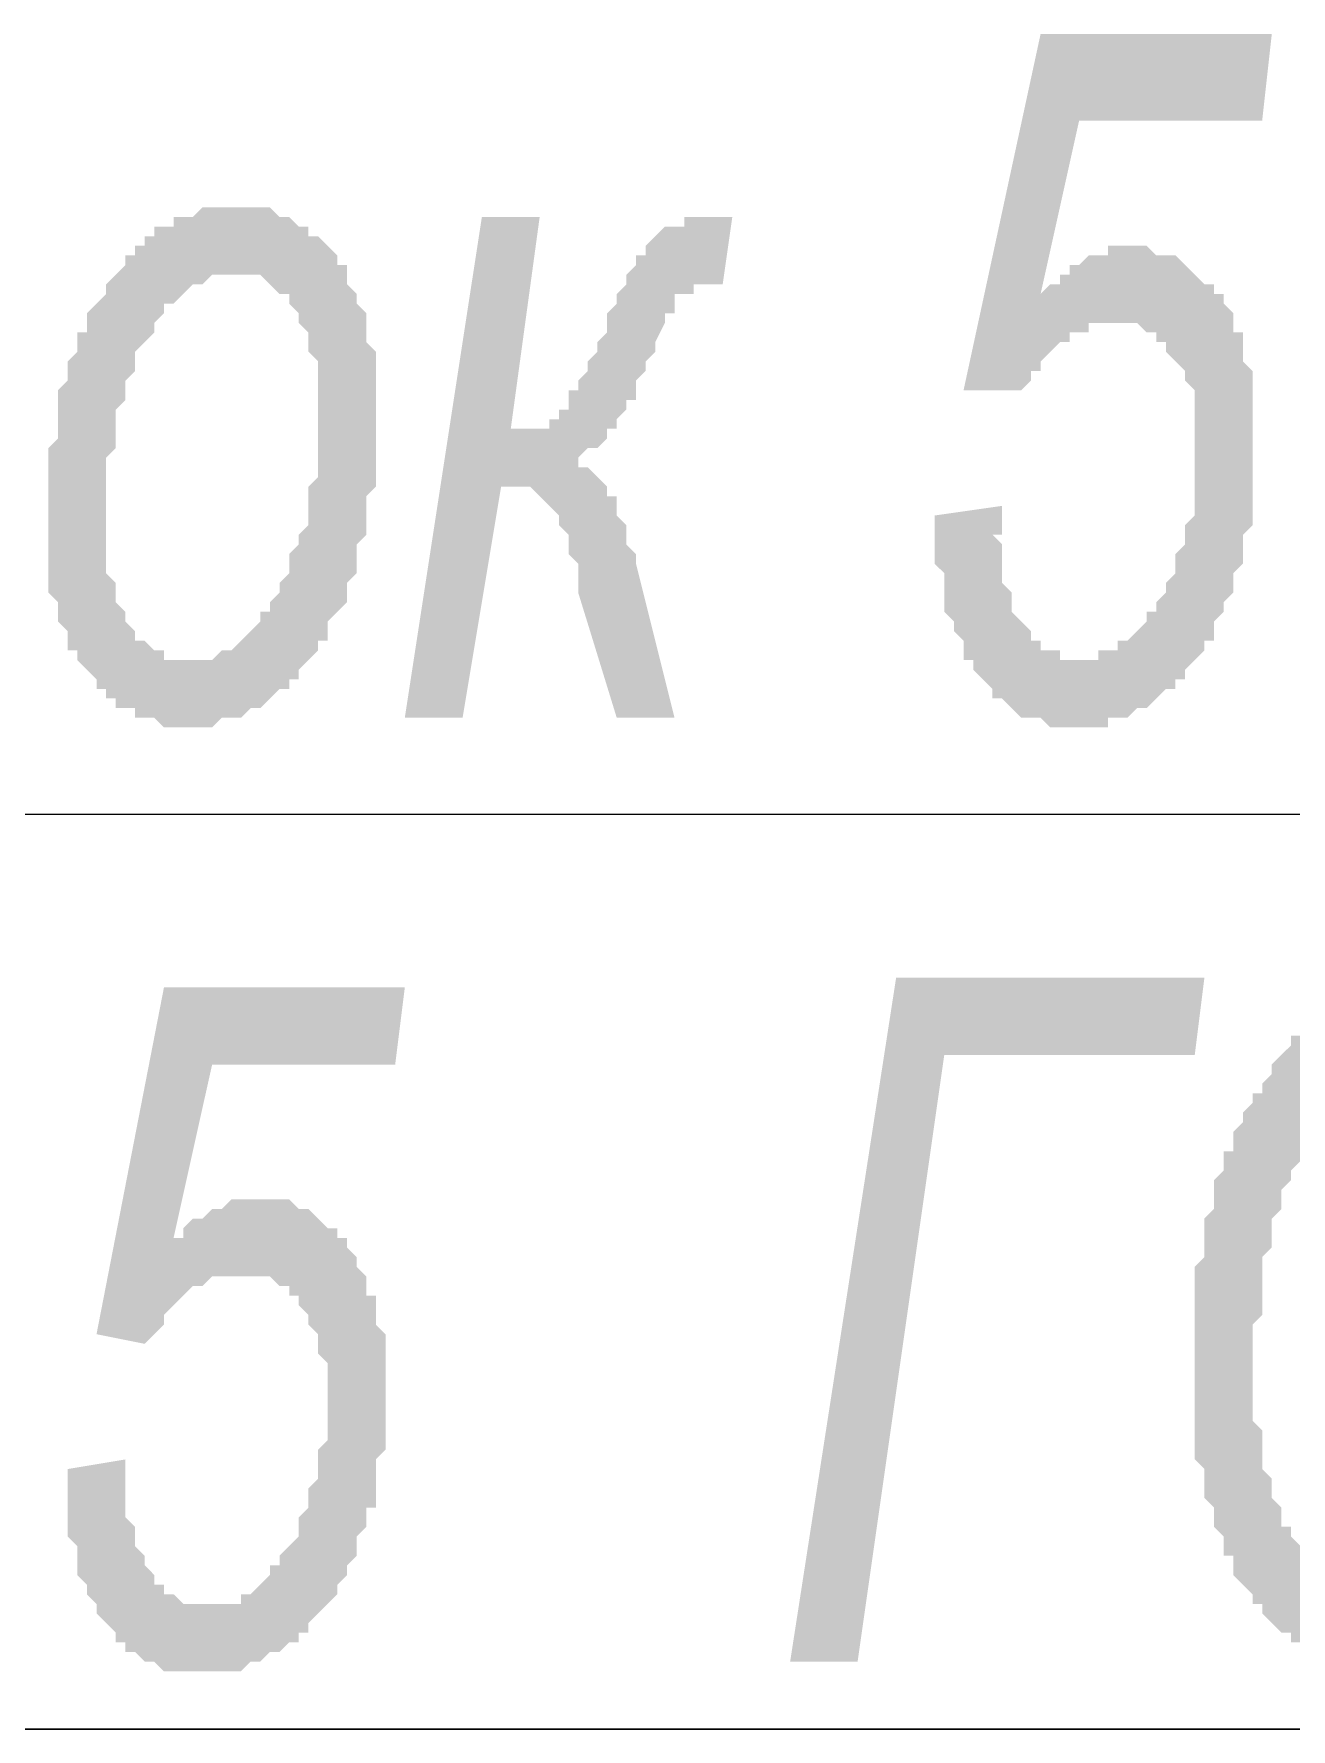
# Model space of a CAD drawing. Header units: millimetres. Extents: x 1372 to 666090, y 1285 to 31551.
# Drawn here: x 628302 to 628847, y 24317 to 25051 of the extents above; entities that cross this region are included whole.
import ezdxf

# ---------------------------------------------------------------- set-up
doc = ezdxf.new("R2010")
doc.units = ezdxf.units.MM
doc.layers.add('PDF _0', color=7, linetype='Continuous')
doc.layers.add('PDF _75-АЗ Штамп', color=7, linetype='Continuous')

msp = doc.modelspace()

# ---------------------------------------------------------------- hatches: boundary and pattern name
at = {"layer": 'PDF _75-АЗ Штамп', "transparency": 33554559}
for points in [[(628692.48, 24842.37), (628721.68, 24846.54), (628721.68, 24838.2), (628721.68, 24834.03), (628717.51, 24834.03), (628721.68, 24829.85), (628721.68, 24825.68), (628721.68, 24821.51), (628721.68, 24817.34), (628721.68, 24817.34), (628721.68, 24813.17), (628725.85, 24809), (628725.85, 24804.83), (628725.85, 24800.65), (628730.03, 24796.48), (628730.03, 24796.48), (628734.2, 24792.31), (628734.2, 24788.14), (628738.37, 24788.14), (628738.37, 24783.97), (628742.54, 24783.97), (628746.71, 24783.97), (628746.71, 24779.8), (628750.88, 24779.8), (628755.05, 24779.8), (628755.05, 24779.8), (628755.05, 24779.8), (628759.23, 24779.8), (628763.4, 24779.8), (628763.4, 24783.97), (628767.57, 24783.97), (628771.74, 24783.97), (628771.74, 24788.14), (628775.91, 24788.14), (628780.08, 24792.31), (628780.08, 24792.31), (628780.08, 24792.31), (628784.25, 24796.48), (628784.25, 24800.65), (628788.43, 24800.65), (628788.43, 24804.83), (628792.6, 24809), (628792.6, 24809), (628792.6, 24813.17), (628796.77, 24817.34), (628796.77, 24821.51), (628796.77, 24825.68), (628796.77, 24825.68), (628800.94, 24829.85), (628800.94, 24834.03), (628800.94, 24838.2), (628805.11, 24842.37), (628805.11, 24846.54), (628805.11, 24850.71), (628805.11, 24854.88), (628805.11, 24859.05), (628805.11, 24863.22), (628805.11, 24867.4), (628805.11, 24871.57), (628805.11, 24871.57), (628805.11, 24875.74), (628805.11, 24879.91), (628805.11, 24884.08), (628805.11, 24888.25), (628805.11, 24892.42), (628805.11, 24896.6), (628800.94, 24900.77), (628800.94, 24900.77), (628800.94, 24904.94), (628796.77, 24909.11), (628796.77, 24909.11), (628792.6, 24913.28), (628792.6, 24917.45), (628788.43, 24917.45), (628788.43, 24921.62), (628784.25, 24921.62), (628784.25, 24921.62), (628780.08, 24925.8), (628775.91, 24925.8), (628775.91, 24925.8), (628771.74, 24925.8), (628767.57, 24925.8), (628767.57, 24925.8), (628763.4, 24925.8), (628759.23, 24925.8), (628759.23, 24921.62), (628755.05, 24921.62), (628750.88, 24921.62), (628750.88, 24917.45), (628746.71, 24917.45), (628746.71, 24917.45), (628742.54, 24913.28), (628742.54, 24913.28), (628738.37, 24909.11), (628738.37, 24904.94), (628734.2, 24904.94), (628734.2, 24900.77), (628730.03, 24896.6), (628730.03, 24896.6), (628705, 24896.6), (628738.37, 25050.94), (628838.48, 25050.94), (628834.31, 25013.39), (628755.05, 25013.39), (628738.37, 24938.31), (628742.54, 24942.48), (628746.71, 24942.48), (628746.71, 24946.65), (628750.88, 24946.65), (628750.88, 24950.82), (628755.05, 24950.82), (628759.23, 24955), (628759.23, 24955), (628759.23, 24955), (628763.4, 24955), (628767.57, 24955), (628767.57, 24959.17), (628771.74, 24959.17), (628775.91, 24959.17), (628775.91, 24959.17), (628780.08, 24959.17), (628784.25, 24959.17), (628784.25, 24959.17), (628788.43, 24955), (628792.6, 24955), (628792.6, 24955), (628796.77, 24955), (628800.94, 24950.82), (628800.94, 24950.82), (628805.11, 24946.65), (628805.11, 24946.65), (628809.28, 24942.48), (628813.45, 24942.48), (628813.45, 24938.31), (628817.63, 24938.31), (628817.63, 24934.14), (628817.63, 24934.14), (628821.8, 24929.97), (628821.8, 24925.8), (628821.8, 24921.62), (628825.97, 24921.62), (628825.97, 24917.45), (628825.97, 24913.28), (628825.97, 24909.11), (628830.14, 24904.94), (628830.14, 24900.77), (628830.14, 24896.6), (628830.14, 24892.42), (628830.14, 24888.25), (628830.14, 24884.08), (628830.14, 24879.91), (628830.14, 24875.74), (628830.14, 24875.74), (628830.14, 24871.57), (628830.14, 24867.4), (628830.14, 24863.22), (628830.14, 24859.05), (628830.14, 24854.88), (628830.14, 24850.71), (628830.14, 24846.54), (628830.14, 24842.37), (628830.14, 24838.2), (628825.97, 24834.03), (628825.97, 24829.85), (628825.97, 24825.68), (628825.97, 24821.51), (628821.8, 24817.34), (628821.8, 24813.17), (628821.8, 24809), (628821.8, 24809), (628817.63, 24804.83), (628817.63, 24800.65), (628813.45, 24796.48), (628813.45, 24792.31), (628813.45, 24788.14), (628809.28, 24788.14), (628809.28, 24783.97), (628805.11, 24779.8), (628805.11, 24779.8), (628800.94, 24775.63), (628800.94, 24771.45), (628796.77, 24771.45), (628796.77, 24767.28), (628792.6, 24767.28), (628788.43, 24763.11), (628788.43, 24763.11), (628784.25, 24758.94), (628780.08, 24758.94), (628780.08, 24758.94), (628775.91, 24754.77), (628775.91, 24754.77), (628771.74, 24754.77), (628767.57, 24754.77), (628767.57, 24750.6), (628763.4, 24750.6), (628759.23, 24750.6), (628759.23, 24750.6), (628755.05, 24750.6), (628750.88, 24750.6), (628750.88, 24750.6), (628746.71, 24750.6), (628742.54, 24750.6), (628742.54, 24750.6), (628738.37, 24754.77), (628734.2, 24754.77), (628734.2, 24754.77), (628730.03, 24754.77), (628725.85, 24758.94), (628725.85, 24758.94), (628721.68, 24763.11), (628721.68, 24763.11), (628717.51, 24763.11), (628717.51, 24767.28), (628713.34, 24771.45), (628713.34, 24771.45), (628709.17, 24775.63), (628709.17, 24779.8), (628705, 24779.8), (628705, 24783.97), (628705, 24788.14), (628700.83, 24792.31), (628700.83, 24792.31), (628700.83, 24796.48), (628696.66, 24800.65), (628696.66, 24804.83), (628696.66, 24809), (628696.66, 24813.17), (628696.66, 24817.34), (628692.48, 24821.51), (628692.48, 24825.68), (628692.48, 24829.85), (628692.48, 24834.03), (628692.48, 24834.03), (628692.48, 24838.2), (628692.48, 24842.37)], [(628496.43, 24971.68), (628521.46, 24971.68), (628508.94, 24879.91), (628513.11, 24879.91), (628517.29, 24879.91), (628517.29, 24879.91), (628521.46, 24879.91), (628525.63, 24879.91), (628525.63, 24884.08), (628529.8, 24884.08), (628529.8, 24888.25), (628529.8, 24888.25), (628533.97, 24888.25), (628533.97, 24892.42), (628533.97, 24896.6), (628538.14, 24896.6), (628538.14, 24900.77), (628542.31, 24904.94), (628542.31, 24909.11), (628546.49, 24913.28), (628546.49, 24917.45), (628550.66, 24921.62), (628550.66, 24921.62), (628550.66, 24929.97), (628554.83, 24934.14), (628554.83, 24938.31), (628559, 24942.48), (628559, 24942.48), (628559, 24946.65), (628563.17, 24950.82), (628563.17, 24955), (628567.34, 24955), (628567.34, 24959.17), (628567.34, 24959.17), (628571.51, 24963.34), (628571.51, 24963.34), (628571.51, 24963.34), (628575.68, 24967.51), (628575.68, 24967.51), (628579.86, 24967.51), (628584.03, 24967.51), (628584.03, 24971.68), (628588.2, 24971.68), (628592.37, 24971.68), (628596.54, 24971.68), (628604.88, 24971.68), (628600.71, 24942.48), (628596.54, 24942.48), (628592.37, 24942.48), (628588.2, 24942.48), (628588.2, 24938.31), (628584.03, 24938.31), (628584.03, 24938.31), (628579.86, 24938.31), (628579.86, 24934.14), (628579.86, 24929.97), (628575.68, 24929.97), (628575.68, 24925.8), (628571.51, 24917.45), (628571.51, 24917.45), (628571.51, 24913.28), (628567.34, 24909.11), (628567.34, 24904.94), (628563.17, 24900.77), (628563.17, 24896.6), (628563.17, 24892.42), (628559, 24892.42), (628559, 24888.25), (628554.83, 24884.08), (628554.83, 24884.08), (628554.83, 24884.08), (628554.83, 24879.91), (628550.66, 24879.91), (628550.66, 24875.74), (628546.49, 24871.57), (628542.31, 24871.57), (628542.31, 24871.57), (628538.14, 24867.4), (628538.14, 24867.4), (628538.14, 24863.22), (628542.31, 24863.22), (628546.49, 24859.05), (628546.49, 24859.05), (628550.66, 24854.88), (628550.66, 24854.88), (628550.66, 24850.71), (628554.83, 24850.71), (628554.83, 24846.54), (628554.83, 24842.37), (628559, 24838.2), (628559, 24834.03), (628559, 24829.85), (628563.17, 24825.68), (628563.17, 24821.51), (628563.17, 24821.51), (628579.86, 24754.77), (628554.83, 24754.77), (628538.14, 24809), (628538.14, 24813.17), (628538.14, 24821.51), (628533.97, 24825.68), (628533.97, 24829.85), (628533.97, 24834.03), (628529.8, 24838.2), (628529.8, 24838.2), (628529.8, 24842.37), (628525.63, 24846.54), (628525.63, 24846.54), (628525.63, 24846.54), (628521.46, 24850.71), (628521.46, 24850.71), (628517.29, 24854.88), (628517.29, 24854.88), (628513.11, 24854.88), (628508.94, 24854.88), (628504.77, 24854.88), (628504.77, 24854.88), (628488.09, 24754.77), (628463.06, 24754.77)], [(628675.8, 24642.14), (628809.28, 24642.14), (628805.11, 24608.77), (628696.66, 24608.77), (628659.11, 24345.97), (628629.91, 24345.97)], [(628317.06, 24429.4), (628342.09, 24433.57), (628342.09, 24429.4), (628342.09, 24425.23), (628342.09, 24425.23), (628342.09, 24421.06), (628342.09, 24416.89), (628342.09, 24412.71), (628342.09, 24408.54), (628346.26, 24404.37), (628346.26, 24400.2), (628346.26, 24396.03), (628350.43, 24391.86), (628350.43, 24391.86), (628350.43, 24387.69), (628354.6, 24383.51), (628354.6, 24379.34), (628358.77, 24379.34), (628358.77, 24375.17), (628362.94, 24375.17), (628367.12, 24371), (628367.12, 24371), (628371.29, 24371), (628371.29, 24371), (628375.46, 24371), (628375.46, 24371), (628379.63, 24371), (628383.8, 24371), (628383.8, 24371), (628387.97, 24371), (628392.14, 24371), (628392.14, 24375.17), (628396.31, 24375.17), (628400.49, 24379.34), (628400.49, 24379.34), (628400.49, 24379.34), (628404.66, 24383.51), (628404.66, 24387.69), (628408.83, 24387.69), (628408.83, 24391.86), (628413, 24396.03), (628413, 24396.03), (628417.17, 24400.2), (628417.17, 24404.37), (628417.17, 24408.54), (628421.34, 24412.71), (628421.34, 24416.89), (628421.34, 24416.89), (628421.34, 24421.06), (628425.51, 24425.23), (628425.51, 24425.23), (628425.51, 24429.4), (628425.51, 24433.57), (628425.51, 24437.74), (628429.69, 24441.91), (628429.69, 24446.09), (628429.69, 24450.26), (628429.69, 24454.43), (628429.69, 24458.6), (628429.69, 24458.6), (628429.69, 24462.77), (628429.69, 24466.94), (628429.69, 24471.11), (628429.69, 24475.29), (628425.51, 24479.46), (628425.51, 24483.63), (628425.51, 24487.8), (628421.34, 24491.97), (628421.34, 24496.14), (628421.34, 24496.14), (628417.17, 24500.31), (628417.17, 24504.49), (628413, 24504.49), (628413, 24508.66), (628408.83, 24508.66), (628408.83, 24508.66), (628404.66, 24512.83), (628400.49, 24512.83), (628400.49, 24512.83), (628396.31, 24512.83), (628392.14, 24512.83), (628392.14, 24512.83), (628387.97, 24512.83), (628387.97, 24512.83), (628383.8, 24512.83), (628379.63, 24512.83), (628379.63, 24512.83), (628375.46, 24508.66), (628371.29, 24508.66), (628371.29, 24508.66), (628367.12, 24504.49), (628367.12, 24504.49), (628362.94, 24500.31), (628362.94, 24500.31), (628358.77, 24496.14), (628358.77, 24491.97), (628354.6, 24487.8), (628354.6, 24487.8), (628350.43, 24483.63), (628329.57, 24487.8), (628358.77, 24637.97), (628463.06, 24637.97), (628458.89, 24604.6), (628379.63, 24604.6), (628362.94, 24529.51), (628367.12, 24529.51), (628367.12, 24533.68), (628371.29, 24537.86), (628371.29, 24537.86), (628375.46, 24537.86), (628379.63, 24542.03), (628379.63, 24542.03), (628379.63, 24542.03), (628383.8, 24542.03), (628387.97, 24546.2), (628387.97, 24546.2), (628392.14, 24546.2), (628396.31, 24546.2), (628396.31, 24546.2), (628400.49, 24546.2), (628404.66, 24546.2), (628404.66, 24546.2), (628408.83, 24546.2), (628413, 24546.2), (628413, 24546.2), (628417.17, 24542.03), (628421.34, 24542.03), (628421.34, 24542.03), (628425.51, 24537.86), (628425.51, 24537.86), (628429.69, 24533.68), (628433.86, 24533.68), (628433.86, 24529.51), (628438.03, 24529.51), (628438.03, 24525.34), (628438.03, 24525.34), (628442.2, 24521.17), (628442.2, 24521.17), (628442.2, 24517), (628446.37, 24512.83), (628446.37, 24508.66), (628446.37, 24504.49), (628450.54, 24504.49), (628450.54, 24500.31), (628450.54, 24496.14), (628450.54, 24491.97), (628454.71, 24487.8), (628454.71, 24483.63), (628454.71, 24479.46), (628454.71, 24475.29), (628454.71, 24471.11), (628454.71, 24466.94), (628454.71, 24462.77), (628454.71, 24458.6), (628454.71, 24454.43), (628454.71, 24450.26), (628454.71, 24446.09), (628454.71, 24441.91), (628454.71, 24437.74), (628450.54, 24433.57), (628450.54, 24429.4), (628450.54, 24425.23), (628450.54, 24421.06), (628450.54, 24416.89), (628450.54, 24412.71), (628446.37, 24412.71), (628446.37, 24408.54), (628446.37, 24404.37), (628442.2, 24400.2), (628442.2, 24396.03), (628442.2, 24391.86), (628438.03, 24387.69), (628438.03, 24387.69), (628438.03, 24383.51), (628433.86, 24379.34), (628433.86, 24375.17), (628429.69, 24371), (628429.69, 24371), (628425.51, 24366.83), (628425.51, 24366.83), (628421.34, 24362.66), (628421.34, 24358.49), (628417.17, 24358.49), (628417.17, 24354.31), (628413, 24354.31), (628408.83, 24350.14), (628408.83, 24350.14), (628404.66, 24350.14), (628400.49, 24345.97), (628400.49, 24345.97), (628396.31, 24345.97), (628392.14, 24341.8), (628392.14, 24341.8), (628387.97, 24341.8), (628383.8, 24341.8), (628383.8, 24341.8), (628379.63, 24341.8), (628375.46, 24341.8), (628375.46, 24341.8), (628371.29, 24341.8), (628371.29, 24341.8), (628367.12, 24341.8), (628362.94, 24341.8), (628358.77, 24341.8), (628358.77, 24341.8), (628354.6, 24345.97), (628354.6, 24345.97), (628350.43, 24345.97), (628346.26, 24350.14), (628346.26, 24350.14), (628342.09, 24350.14), (628342.09, 24354.31), (628337.92, 24354.31), (628337.92, 24358.49), (628333.74, 24362.66), (628333.74, 24362.66), (628329.57, 24366.83), (628329.57, 24371), (628325.4, 24375.17), (628325.4, 24375.17), (628325.4, 24379.34), (628321.23, 24383.51), (628321.23, 24387.69), (628321.23, 24391.86), (628321.23, 24396.03), (628317.06, 24400.2), (628317.06, 24404.37), (628317.06, 24408.54), (628317.06, 24412.71), (628317.06, 24416.89), (628317.06, 24421.06), (628317.06, 24421.06), (628317.06, 24425.23), (628317.06, 24429.4), (628317.06, 24429.4)]]:
    msp.add_hatch(color=256, dxfattribs=at).paths.add_polyline_path(points)
h = msp.add_hatch(color=256, dxfattribs=at)
h.paths.add_polyline_path([(628308.72, 24838.2), (628308.72, 24842.37), (628308.72, 24846.54), (628308.72, 24850.71), (628308.72, 24854.88), (628308.72, 24859.05), (628308.72, 24863.22), (628308.72, 24867.4), (628308.72, 24871.57), (628312.89, 24875.74), (628312.89, 24879.91), (628312.89, 24884.08), (628312.89, 24888.25), (628312.89, 24892.42), (628312.89, 24896.6), (628317.06, 24900.77), (628317.06, 24900.77), (628317.06, 24904.94), (628317.06, 24909.11), (628321.23, 24913.28), (628321.23, 24917.45), (628321.23, 24921.62), (628325.4, 24921.62), (628325.4, 24925.8), (628325.4, 24929.97), (628329.57, 24934.14), (628329.57, 24934.14), (628333.74, 24938.31), (628333.74, 24942.48), (628337.92, 24946.65), (628337.92, 24946.65), (628342.09, 24950.82), (628342.09, 24955), (628346.26, 24955), (628346.26, 24959.17), (628350.43, 24959.17), (628350.43, 24963.34), (628354.6, 24963.34), (628354.6, 24967.51), (628358.77, 24967.51), (628362.94, 24967.51), (628362.94, 24971.68), (628367.12, 24971.68), (628367.12, 24971.68), (628371.29, 24971.68), (628375.46, 24975.85), (628375.46, 24975.85), (628379.63, 24975.85), (628383.8, 24975.85), (628387.97, 24975.85), (628387.97, 24975.85), (628392.14, 24975.85), (628392.14, 24975.85), (628396.31, 24975.85), (628400.49, 24975.85), (628400.49, 24975.85), (628404.66, 24975.85), (628408.83, 24971.68), (628408.83, 24971.68), (628413, 24971.68), (628417.17, 24967.51), (628417.17, 24967.51), (628421.34, 24967.51), (628421.34, 24963.34), (628425.51, 24963.34), (628429.69, 24959.17), (628429.69, 24959.17), (628433.86, 24955), (628433.86, 24950.82), (628433.86, 24950.82), (628438.03, 24950.82), (628438.03, 24946.65), (628438.03, 24942.48), (628442.2, 24938.31), (628442.2, 24938.31), (628442.2, 24934.14), (628446.37, 24929.97), (628446.37, 24925.8), (628446.37, 24921.62), (628446.37, 24917.45), (628450.54, 24913.28), (628450.54, 24909.11), (628450.54, 24904.94), (628450.54, 24900.77), (628450.54, 24896.6), (628450.54, 24892.42), (628450.54, 24888.25), (628450.54, 24884.08), (628450.54, 24879.91), (628450.54, 24875.74), (628450.54, 24871.57), (628450.54, 24867.4), (628450.54, 24863.22), (628450.54, 24859.05), (628450.54, 24854.88), (628450.54, 24854.88), (628446.37, 24850.71), (628446.37, 24846.54), (628446.37, 24842.37), (628446.37, 24838.2), (628446.37, 24834.03), (628442.2, 24829.85), (628442.2, 24825.68), (628442.2, 24821.51), (628442.2, 24817.34), (628442.2, 24817.34), (628438.03, 24813.17), (628438.03, 24809), (628438.03, 24804.83), (628433.86, 24800.65), (628433.86, 24800.65), (628429.69, 24796.48), (628429.69, 24792.31), (628429.69, 24788.14), (628425.51, 24788.14), (628425.51, 24783.97), (628421.34, 24779.8), (628421.34, 24779.8), (628417.17, 24775.63), (628417.17, 24771.45), (628413, 24771.45), (628413, 24767.28), (628408.83, 24767.28), (628408.83, 24767.28), (628404.66, 24763.11), (628404.66, 24763.11), (628400.49, 24758.94), (628396.31, 24758.94), (628396.31, 24758.94), (628392.14, 24754.77), (628387.97, 24754.77), (628387.97, 24754.77), (628383.8, 24754.77), (628379.63, 24750.6), (628379.63, 24750.6), (628375.46, 24750.6), (628371.29, 24750.6), (628371.29, 24750.6), (628371.29, 24750.6), (628367.12, 24750.6), (628362.94, 24750.6), (628358.77, 24750.6), (628358.77, 24750.6), (628354.6, 24754.77), (628350.43, 24754.77), (628350.43, 24754.77), (628346.26, 24754.77), (628346.26, 24758.94), (628342.09, 24758.94), (628337.92, 24758.94), (628337.92, 24763.11), (628333.74, 24763.11), (628333.74, 24767.28), (628329.57, 24767.28), (628329.57, 24771.45), (628325.4, 24775.63), (628325.4, 24775.63), (628321.23, 24779.8), (628321.23, 24783.97), (628317.06, 24783.97), (628317.06, 24788.14), (628317.06, 24792.31), (628312.89, 24796.48), (628312.89, 24800.65), (628312.89, 24804.83), (628312.89, 24804.83), (628308.72, 24809), (628308.72, 24813.17), (628308.72, 24817.34), (628308.72, 24821.51), (628308.72, 24825.68), (628308.72, 24829.85), (628308.72, 24834.03), (628308.72, 24838.2)], flags=0)
h.paths.add_polyline_path([(628333.74, 24842.37), (628333.74, 24838.2), (628333.74, 24829.85), (628333.74, 24825.68), (628333.74, 24821.51), (628333.74, 24817.34), (628337.92, 24813.17), (628337.92, 24813.17), (628337.92, 24809), (628337.92, 24804.83), (628342.09, 24800.65), (628342.09, 24796.48), (628342.09, 24796.48), (628342.09, 24796.48), (628346.26, 24792.31), (628346.26, 24788.14), (628350.43, 24788.14), (628354.6, 24783.97), (628354.6, 24783.97), (628358.77, 24783.97), (628358.77, 24779.8), (628362.94, 24779.8), (628367.12, 24779.8), (628367.12, 24779.8), (628371.29, 24779.8), (628371.29, 24779.8), (628375.46, 24779.8), (628379.63, 24779.8), (628379.63, 24779.8), (628383.8, 24783.97), (628387.97, 24783.97), (628387.97, 24783.97), (628392.14, 24788.14), (628392.14, 24788.14), (628396.31, 24792.31), (628400.49, 24796.48), (628400.49, 24796.48), (628400.49, 24800.65), (628404.66, 24800.65), (628404.66, 24804.83), (628408.83, 24809), (628408.83, 24813.17), (628408.83, 24813.17), (628413, 24817.34), (628413, 24821.51), (628413, 24825.68), (628417.17, 24829.85), (628417.17, 24829.85), (628417.17, 24834.03), (628421.34, 24838.2), (628421.34, 24842.37), (628421.34, 24846.54), (628421.34, 24846.54), (628421.34, 24850.71), (628421.34, 24854.88), (628425.51, 24859.05), (628425.51, 24863.22), (628425.51, 24867.4), (628425.51, 24871.57), (628425.51, 24875.74), (628425.51, 24879.91), (628425.51, 24884.08), (628425.51, 24888.25), (628425.51, 24892.42), (628425.51, 24896.6), (628425.51, 24900.77), (628425.51, 24904.94), (628425.51, 24909.11), (628421.34, 24913.28), (628421.34, 24917.45), (628421.34, 24917.45), (628421.34, 24921.62), (628417.17, 24925.8), (628417.17, 24929.97), (628417.17, 24929.97), (628417.17, 24929.97), (628413, 24934.14), (628413, 24938.31), (628408.83, 24938.31), (628404.66, 24942.48), (628404.66, 24942.48), (628400.49, 24946.65), (628400.49, 24946.65), (628396.31, 24946.65), (628392.14, 24946.65), (628392.14, 24946.65), (628387.97, 24946.65), (628387.97, 24946.65), (628383.8, 24946.65), (628379.63, 24946.65), (628379.63, 24946.65), (628375.46, 24942.48), (628371.29, 24942.48), (628371.29, 24942.48), (628367.12, 24938.31), (628367.12, 24938.31), (628367.12, 24938.31), (628362.94, 24934.14), (628358.77, 24934.14), (628358.77, 24929.97), (628354.6, 24925.8), (628354.6, 24925.8), (628354.6, 24921.62), (628350.43, 24917.45), (628350.43, 24917.45), (628346.26, 24913.28), (628346.26, 24909.11), (628346.26, 24904.94), (628342.09, 24900.77), (628342.09, 24896.6), (628342.09, 24892.42), (628342.09, 24892.42), (628337.92, 24888.25), (628337.92, 24884.08), (628337.92, 24879.91), (628337.92, 24875.74), (628337.92, 24871.57), (628333.74, 24867.4), (628333.74, 24863.22), (628333.74, 24859.05), (628333.74, 24854.88), (628333.74, 24850.71), (628333.74, 24846.54), (628333.74, 24842.37), (628333.74, 24842.37)], flags=0)
h = msp.add_hatch(color=256, dxfattribs=at)
h.paths.add_polyline_path([(628805.11, 24471.11), (628805.11, 24475.29), (628805.11, 24479.46), (628805.11, 24483.63), (628805.11, 24487.8), (628805.11, 24491.97), (628805.11, 24496.14), (628805.11, 24500.31), (628805.11, 24504.49), (628805.11, 24508.66), (628805.11, 24512.83), (628805.11, 24517), (628809.28, 24521.17), (628809.28, 24525.34), (628809.28, 24529.51), (628809.28, 24533.68), (628809.28, 24537.86), (628813.45, 24542.03), (628813.45, 24542.03), (628813.45, 24546.2), (628813.45, 24550.37), (628813.45, 24554.54), (628817.63, 24558.71), (628817.63, 24562.88), (628817.63, 24567.06), (628821.8, 24567.06), (628821.8, 24571.23), (628821.8, 24575.4), (628825.97, 24579.57), (628825.97, 24579.57), (628825.97, 24583.74), (628830.14, 24587.91), (628830.14, 24592.08), (628834.31, 24592.08), (628834.31, 24596.26), (628834.31, 24596.26), (628838.48, 24600.43), (628838.48, 24604.6), (628842.65, 24608.77), (628842.65, 24608.77), (628846.83, 24612.94), (628846.83, 24617.11), (628851, 24617.11), (628855.17, 24621.28), (628855.17, 24621.28), (628859.34, 24625.46), (628859.34, 24625.46), (628863.51, 24629.63), (628863.51, 24629.63), (628867.68, 24633.8), (628871.85, 24633.8), (628871.85, 24633.8), (628876.03, 24637.97), (628876.03, 24637.97), (628880.2, 24637.97), (628884.37, 24642.14), (628884.37, 24642.14), (628888.54, 24642.14), (628892.71, 24642.14), (628892.71, 24646.31), (628896.88, 24646.31), (628901.05, 24646.31), (628901.05, 24646.31), (628905.22, 24646.31), (628909.4, 24646.31), (628909.4, 24646.31), (628913.57, 24646.31), (628913.57, 24646.31), (628917.74, 24646.31), (628921.91, 24646.31), (628921.91, 24646.31), (628926.08, 24646.31), (628930.25, 24646.31), (628930.25, 24646.31), (628934.42, 24646.31), (628938.6, 24642.14), (628938.6, 24642.14), (628942.77, 24642.14), (628946.94, 24642.14), (628946.94, 24637.97), (628951.11, 24637.97), (628951.11, 24637.97), (628955.28, 24633.8), (628959.45, 24633.8), (628959.45, 24629.63), (628963.62, 24629.63), (628963.62, 24625.46), (628967.8, 24625.46), (628967.8, 24621.28), (628971.97, 24617.11), (628971.97, 24617.11), (628976.14, 24612.94), (628976.14, 24612.94), (628980.31, 24608.77), (628980.31, 24604.6), (628984.48, 24604.6), (628984.48, 24600.43), (628984.48, 24596.26), (628988.65, 24592.08), (628988.65, 24592.08), (628988.65, 24587.91), (628992.82, 24583.74), (628992.82, 24579.57), (628992.82, 24575.4), (628992.82, 24571.23), (628997, 24571.23), (628997, 24567.06), (628997, 24562.88), (628997, 24558.71), (628997, 24554.54), (629001.17, 24550.37), (629001.17, 24546.2), (629001.17, 24542.03), (629001.17, 24537.86), (629001.17, 24533.68), (629001.17, 24529.51), (629001.17, 24525.34), (629001.17, 24521.17), (629001.17, 24517), (629001.17, 24512.83), (629001.17, 24508.66), (629001.17, 24504.49), (629001.17, 24500.31), (629001.17, 24496.14), (629001.17, 24491.97), (629001.17, 24487.8), (629001.17, 24483.63), (629001.17, 24479.46), (629001.17, 24475.29), (628997, 24471.11), (628997, 24466.94), (628997, 24466.94), (628997, 24462.77), (628997, 24458.6), (628992.82, 24454.43), (628992.82, 24450.26), (628992.82, 24446.09), (628992.82, 24441.91), (628988.65, 24437.74), (628988.65, 24433.57), (628988.65, 24433.57), (628988.65, 24429.4), (628984.48, 24425.23), (628984.48, 24421.06), (628984.48, 24416.89), (628980.31, 24416.89), (628980.31, 24412.71), (628980.31, 24408.54), (628976.14, 24404.37), (628976.14, 24400.2), (628971.97, 24400.2), (628971.97, 24396.03), (628971.97, 24391.86), (628967.8, 24387.69), (628967.8, 24387.69), (628967.8, 24387.69), (628963.62, 24383.51), (628963.62, 24379.34), (628959.45, 24375.17), (628955.28, 24375.17), (628955.28, 24371), (628951.11, 24371), (628951.11, 24366.83), (628946.94, 24362.66), (628946.94, 24362.66), (628942.77, 24358.49), (628938.6, 24358.49), (628938.6, 24354.31), (628934.42, 24354.31), (628934.42, 24354.31), (628930.25, 24350.14), (628926.08, 24350.14), (628926.08, 24350.14), (628921.91, 24345.97), (628917.74, 24345.97), (628917.74, 24345.97), (628913.57, 24345.97), (628909.4, 24341.8), (628909.4, 24341.8), (628905.22, 24341.8), (628901.05, 24341.8), (628901.05, 24341.8), (628896.88, 24341.8), (628892.71, 24341.8), (628892.71, 24341.8), (628892.71, 24341.8), (628888.54, 24341.8), (628884.37, 24341.8), (628880.2, 24341.8), (628880.2, 24341.8), (628876.03, 24341.8), (628871.85, 24341.8), (628871.85, 24341.8), (628867.68, 24345.97), (628863.51, 24345.97), (628863.51, 24345.97), (628859.34, 24345.97), (628855.17, 24350.14), (628855.17, 24350.14), (628851, 24354.31), (628851, 24354.31), (628846.83, 24354.31), (628846.83, 24358.49), (628842.65, 24358.49), (628838.48, 24362.66), (628838.48, 24362.66), (628834.31, 24366.83), (628834.31, 24371), (628830.14, 24371), (628830.14, 24375.17), (628825.97, 24379.34), (628825.97, 24379.34), (628821.8, 24383.51), (628821.8, 24387.69), (628821.8, 24391.86), (628817.63, 24391.86), (628817.63, 24396.03), (628817.63, 24400.2), (628813.45, 24404.37), (628813.45, 24404.37), (628813.45, 24408.54), (628813.45, 24412.71), (628809.28, 24416.89), (628809.28, 24421.06), (628809.28, 24425.23), (628809.28, 24429.4), (628805.11, 24433.57), (628805.11, 24433.57), (628805.11, 24437.74), (628805.11, 24441.91), (628805.11, 24446.09), (628805.11, 24450.26), (628805.11, 24454.43), (628805.11, 24458.6), (628805.11, 24462.77), (628805.11, 24466.94), (628805.11, 24471.11)], flags=0)
h.paths.add_polyline_path([(628830.14, 24466.94), (628830.14, 24462.77), (628830.14, 24458.6), (628830.14, 24454.43), (628830.14, 24450.26), (628834.31, 24446.09), (628834.31, 24441.91), (628834.31, 24437.74), (628834.31, 24433.57), (628834.31, 24429.4), (628834.31, 24429.4), (628838.48, 24425.23), (628838.48, 24421.06), (628838.48, 24421.06), (628838.48, 24416.89), (628842.65, 24412.71), (628842.65, 24408.54), (628842.65, 24404.37), (628846.83, 24404.37), (628846.83, 24400.2), (628851, 24396.03), (628851, 24396.03), (628855.17, 24391.86), (628855.17, 24387.69), (628859.34, 24387.69), (628859.34, 24383.51), (628863.51, 24383.51), (628867.68, 24383.51), (628867.68, 24379.34), (628871.85, 24379.34), (628876.03, 24375.17), (628876.03, 24375.17), (628880.2, 24375.17), (628884.37, 24375.17), (628884.37, 24375.17), (628888.54, 24375.17), (628892.71, 24371), (628892.71, 24371), (628896.88, 24371), (628896.88, 24375.17), (628901.05, 24375.17), (628905.22, 24375.17), (628905.22, 24375.17), (628909.4, 24375.17), (628913.57, 24379.34), (628913.57, 24379.34), (628917.74, 24379.34), (628921.91, 24383.51), (628921.91, 24383.51), (628921.91, 24383.51), (628926.08, 24387.69), (628930.25, 24387.69), (628930.25, 24391.86), (628934.42, 24391.86), (628934.42, 24396.03), (628938.6, 24396.03), (628938.6, 24400.2), (628942.77, 24404.37), (628942.77, 24404.37), (628946.94, 24408.54), (628946.94, 24412.71), (628951.11, 24412.71), (628951.11, 24416.89), (628951.11, 24421.06), (628955.28, 24425.23), (628955.28, 24425.23), (628955.28, 24429.4), (628959.45, 24433.57), (628959.45, 24437.74), (628959.45, 24441.91), (628963.62, 24446.09), (628963.62, 24450.26), (628963.62, 24454.43), (628967.8, 24458.6), (628967.8, 24462.77), (628967.8, 24462.77), (628967.8, 24466.94), (628967.8, 24471.11), (628971.97, 24475.29), (628971.97, 24479.46), (628971.97, 24483.63), (628971.97, 24487.8), (628971.97, 24491.97), (628971.97, 24496.14), (628971.97, 24500.31), (628971.97, 24504.49), (628971.97, 24504.49), (628971.97, 24508.66), (628971.97, 24512.83), (628971.97, 24517), (628971.97, 24521.17), (628971.97, 24525.34), (628971.97, 24529.51), (628971.97, 24533.68), (628971.97, 24537.86), (628971.97, 24542.03), (628971.97, 24546.2), (628971.97, 24550.37), (628971.97, 24554.54), (628967.8, 24558.71), (628967.8, 24562.88), (628967.8, 24567.06), (628967.8, 24571.23), (628963.62, 24571.23), (628963.62, 24575.4), (628963.62, 24579.57), (628959.45, 24583.74), (628959.45, 24583.74), (628955.28, 24587.91), (628955.28, 24592.08), (628951.11, 24592.08), (628951.11, 24596.26), (628946.94, 24600.43), (628946.94, 24600.43), (628942.77, 24604.6), (628942.77, 24604.6), (628938.6, 24608.77), (628934.42, 24608.77), (628934.42, 24608.77), (628930.25, 24612.94), (628926.08, 24612.94), (628926.08, 24612.94), (628921.91, 24612.94), (628917.74, 24612.94), (628917.74, 24612.94), (628913.57, 24612.94), (628913.57, 24612.94), (628909.4, 24612.94), (628909.4, 24612.94), (628905.22, 24612.94), (628901.05, 24612.94), (628901.05, 24612.94), (628896.88, 24612.94), (628892.71, 24608.77), (628892.71, 24608.77), (628888.54, 24608.77), (628888.54, 24608.77), (628884.37, 24604.6), (628880.2, 24604.6), (628880.2, 24600.43), (628876.03, 24600.43), (628876.03, 24596.26), (628871.85, 24596.26), (628871.85, 24592.08), (628867.68, 24592.08), (628867.68, 24587.91), (628863.51, 24583.74), (628859.34, 24583.74), (628859.34, 24579.57), (628855.17, 24575.4), (628855.17, 24575.4), (628855.17, 24571.23), (628851, 24567.06), (628851, 24567.06), (628851, 24562.88), (628846.83, 24558.71), (628846.83, 24554.54), (628846.83, 24554.54), (628842.65, 24550.37), (628842.65, 24546.2), (628842.65, 24542.03), (628838.48, 24537.86), (628838.48, 24537.86), (628838.48, 24533.68), (628838.48, 24529.51), (628838.48, 24525.34), (628834.31, 24521.17), (628834.31, 24517), (628834.31, 24512.83), (628834.31, 24508.66), (628834.31, 24504.49), (628834.31, 24500.31), (628834.31, 24496.14), (628830.14, 24491.97), (628830.14, 24487.8), (628830.14, 24483.63), (628830.14, 24479.46), (628830.14, 24475.29), (628830.14, 24471.11), (628830.14, 24466.94)], flags=0)

# ---------------------------------------------------------------- linework, layer by layer
at = {"layer": 'PDF _0', "lineweight": 9}
msp.add_lwpolyline([(627491.12, 24713.05), (631850.23, 24713.05)], dxfattribs=at)
at = {"layer": 'PDF _0', "lineweight": 18}
msp.add_lwpolyline([(638090.63, 24316.77), (619774.05, 24316.77)], close=True, dxfattribs=at)

doc.saveas('drawing.dxf')
